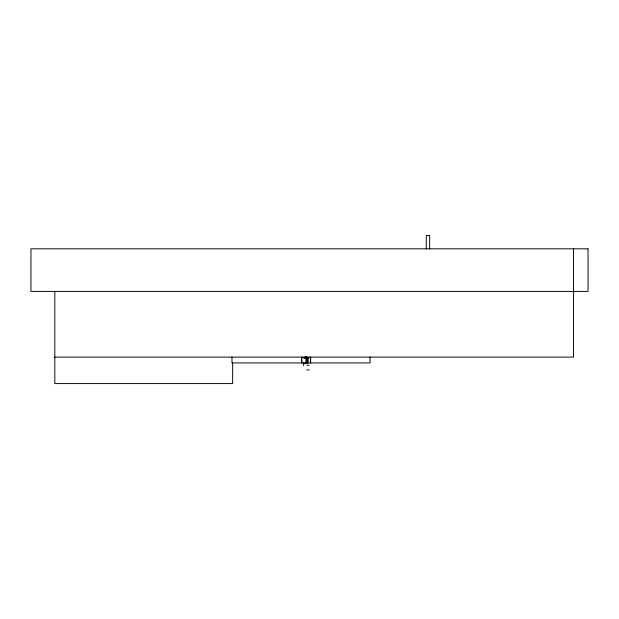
<?xml version="1.0" encoding="UTF-8"?>
<svg xmlns="http://www.w3.org/2000/svg" width="619" height="619" viewBox="0 0 619 619"><rect width="100%" height="100%" fill="white"/><g stroke="black" fill="none" stroke-linecap="round" stroke-linejoin="round"><path stroke-width="0.93" d="M304.177 362.92L303.519 365.218L303.519 362.92M307.039 358.13L308.626 357.612M54.82 357.117L573.465 357.117L573.465 248.815M305.492 363.067L307.666 363.067M306.807 365.218L309.237 365.218M306.807 369.907L309.237 369.907M429.648 248.946L429.648 235.421L426.29 235.421L426.29 248.946M370.061 357.117L370.061 362.92L231.978 362.92L231.978 357.117M310.653 362.92L310.653 357.117C307.953 358.587 304.44 358.672 301.755 357.117L301.755 362.92M310.545 357.117L310.545 362.92M308.115 362.92L308.115 358.231L305.059 358.231L305.059 356.73M307.511 358.231L307.511 362.92M306.645 356.73L306.645 362.92M306.343 356.846L306.343 358.579M305.956 358.231L305.956 362.92M305.353 356.73L305.353 358.231M301.654 357.117L301.654 362.92M232.651 362.788L232.651 383.579L54.82 383.579L54.82 291.263M588.05 248.815L30.95 248.815L30.95 291.433L588.05 291.433L588.05 248.815"/></g></svg>
